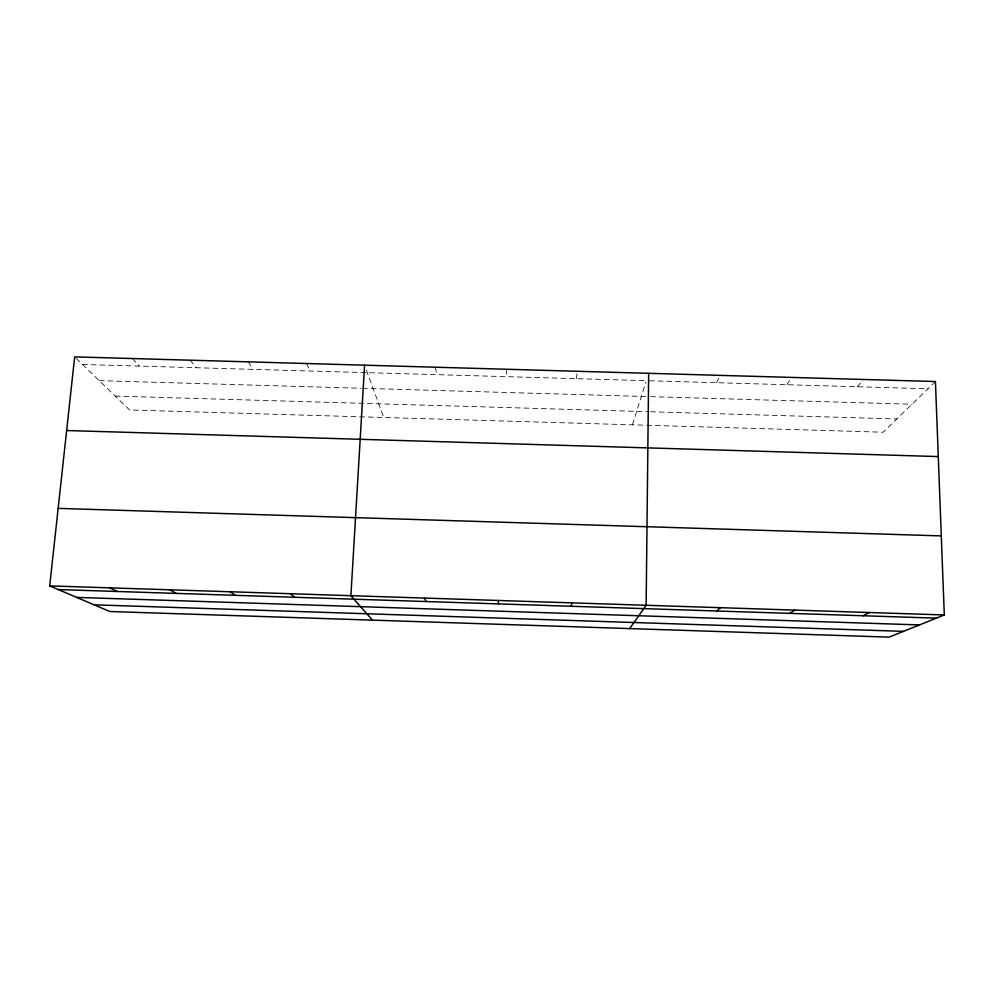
<?xml version="1.0" encoding="UTF-8"?>
<svg xmlns="http://www.w3.org/2000/svg" width="994" height="994" viewBox="0 0 994 994"><rect width="100%" height="100%" fill="white"/><g stroke="black" fill="none" stroke-linecap="round" stroke-linejoin="round"><path stroke-width="0.75" stroke-dasharray="4.97 3.73" d="M576.346 378.664L577.39 371.271M632.42 424.823L645.889 382.106M716.5 382.69L720.103 375.359M786.826 384.715L791.709 377.422M857.313 386.741L863.475 379.472M935.429 381.534L883.181 432.216L129.63 409.988L74.674 356.883M82.527 364.463L646.336 380.677M649.393 380.764L927.961 388.778M99.288 380.652L360.946 388.256M362.475 388.294L649.045 396.618M650.585 396.656L912.007 404.247M115.254 396.084L649.02 411.715M650.561 411.764L896.824 418.971M132.438 358.536L139.272 366.09M190.301 360.188L196.116 367.73M248.289 361.853L253.072 369.37M306.376 363.518L310.14 371.011M366.413 370.166L383.734 417.48M435.347 367.208L436.838 374.651M506.294 369.246L506.505 376.651"/><path stroke-width="1.49" d="M648.66 373.322L646.137 605.271L629.674 628.593M364.587 365.183L350.894 595.679L372.464 620.144M49.7 585.901L74.674 356.883L935.429 381.534L944.3 614.963L889.096 637.117L109.738 611.496L49.7 585.901L944.3 614.963M571.065 606.253L572.059 602.873M716.662 610.987L720.401 607.682M789.721 613.373L794.852 610.105M862.954 615.746L869.489 612.528M66.648 430.526L938.274 456.569M58.161 508.369L941.293 535.903M58.311 589.566L936.373 618.144M76.65 597.394L919.487 624.915M94.082 604.824L903.459 631.352M109.7 587.852L117.205 591.492M169.812 589.802L176.224 593.406M230.049 591.765L235.367 595.331M290.41 593.716L294.622 597.257M424.438 598.077L426.177 601.544M498.156 600.463L498.541 603.892"/></g></svg>
